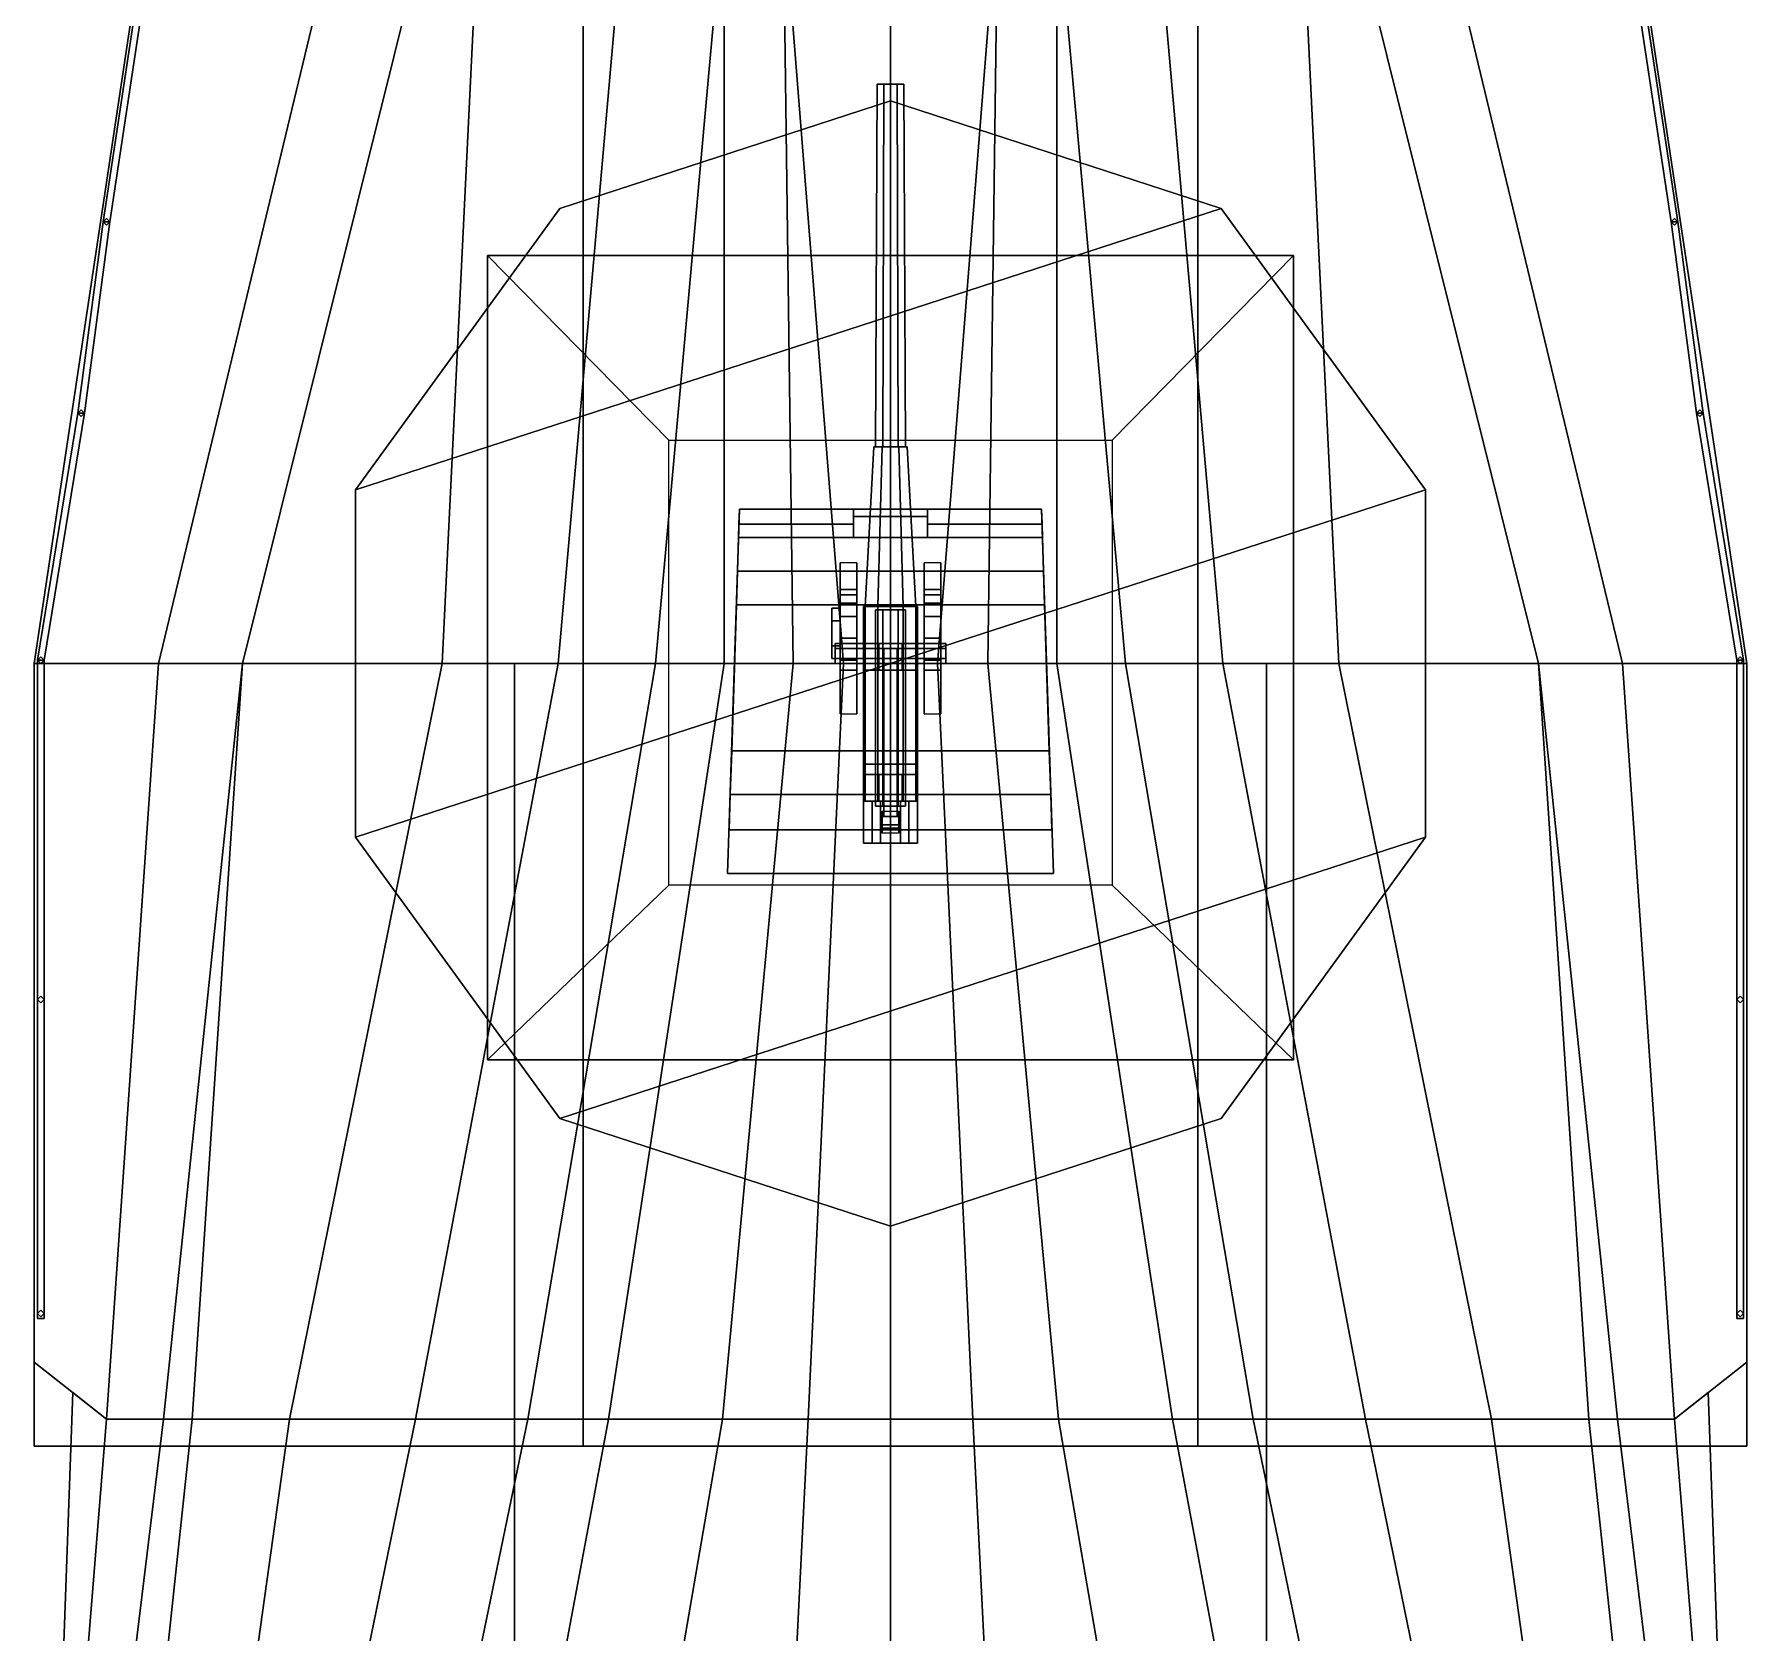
# Model space of a CAD drawing. Header units: millimetres. Extents: x -5.2 to 5.2, y -31.7 to 31.7.
# Drawn here: x -5.1 to 5.1, y 11.5 to 21.02 of the extents above; entities that cross this region are included whole.
import ezdxf

# ---------------------------------------------------------------- set-up
doc = ezdxf.new("R2010")
doc.units = ezdxf.units.MM
for name, color, linetype in [('gun', 1, 'Continuous'), ('h2', 7, 'Continuous'), ('r2', 6, 'Continuous'), ('railings', 6, 'Continuous'), ('sleeve', 5, 'Continuous'), ('turret', 2, 'Continuous')]:
    doc.layers.add(name, color=color, linetype=linetype)

msp = doc.modelspace()

# ---------------------------------------------------------------- linework, layer by layer
for points in [[(0.64, 21.8, -4.13), (0.28, 17.27, -4.84), (0, 17.27, -4.86), (0, 21.8, -4.73)], [(0, 21.8, 3.05), (0, 17.27, 2.92), (1.83, 17.27, 2.89), (1.83, 21.8, 3.02)], [(0.64, 21.8, -4.13), (0.58, 17.27, -4.73), (0.28, 17.27, -4.84), (0.64, 21.8, -4.13)], [(0.99, 21.8, -3.59), (0.99, 17.27, -4.49), (0.58, 17.27, -4.73), (0.64, 21.8, -4.13)], [(1.58, 21.8, -2.53), (1.98, 17.27, -3.51), (1.4, 17.27, -4.15), (0.99, 21.8, -3.59)], [(0.99, 21.8, -3.59), (1.4, 17.27, -4.15), (0.99, 17.27, -4.49), (0.99, 21.8, -3.59)], [(2.45, 21.8, -0.68), (2.67, 17.27, -2.46), (1.98, 17.27, -3.51), (1.58, 21.8, -2.53)], [(1.83, 17.27, 2.89), (5.1, 17.27, 2.68), (4.42, 21.8, 2.89), (1.83, 21.8, 3.02)], [(2.73, 21.8, -0.06), (3.86, 17.27, -0.19), (2.67, 17.27, -2.46), (2.45, 21.8, -0.68)], [(3.27, 21.8, 0.99), (4.36, 17.27, 0.86), (3.86, 17.27, -0.19), (2.73, 21.8, -0.06)], [(4.42, 21.8, 2.89), (5.1, 17.27, 2.68), (4.36, 17.27, 0.86), (3.27, 21.8, 0.99)], [(-1.969, 19.98, 3.95), (-3.186, 18.305, 3.95), (1.969, 19.98, 3.95), (0, 20.62, 3.95)], [(0, 20.62, 3.95), (1.969, 19.98, 3.95), (-3.186, 18.305, 3.95), (-1.969, 19.98, 3.95)], [(-1.969, 19.98, 3.95), (-1.969, 19.98, 4.9), (0, 20.62, 4.9), (0, 20.62, 3.95)], [(0, 20.62, 3.95), (0, 20.62, 4.9), (-1.969, 19.98, 4.9), (-1.969, 19.98, 3.95)], [(0, 20.62, 3.95), (0, 20.62, 4.9), (1.969, 19.98, 4.9), (1.969, 19.98, 3.95)], [(1.969, 19.98, 3.95), (1.969, 19.98, 4.9), (0, 20.62, 4.9), (0, 20.62, 3.95)], [(1.969, 19.98, 3.95), (3.186, 18.305, 3.95), (-3.186, 16.235, 3.95), (-3.186, 18.305, 3.95)], [(-3.186, 18.305, 3.95), (-3.186, 16.235, 3.95), (3.186, 18.305, 3.95), (1.969, 19.98, 3.95)], [(-3.186, 18.305, 3.95), (-3.186, 18.305, 4.9), (-1.969, 19.98, 4.9), (-1.969, 19.98, 3.95)], [(-1.969, 19.98, 3.95), (-1.969, 19.98, 4.9), (-3.186, 18.305, 4.9), (-3.186, 18.305, 3.95)], [(3.186, 18.305, 3.95), (3.186, 18.305, 4.9), (1.969, 19.98, 4.9), (1.969, 19.98, 3.95)], [(1.969, 19.98, 3.95), (1.969, 19.98, 4.9), (3.186, 18.305, 4.9), (3.186, 18.305, 3.95)], [(-2.4, 19.7, 2.93), (-2.4, 14.91, 2.89), (-2.4, 14.91, 3.15), (-2.4, 19.7, 3.23)], [(2.4, 19.7, 3.23), (2.4, 19.7, 2.93), (-2.4, 19.7, 2.93), (-2.4, 19.7, 3.23)], [(-2.4, 19.7, 3.23), (-2.4, 14.91, 3.15), (-1.32, 15.95, 3.95), (-1.32, 18.6, 3.95)], [(1.32, 18.6, 3.95), (2.4, 19.7, 3.23), (-2.4, 19.7, 3.23), (-1.32, 18.6, 3.95)], [(1.32, 15.95, 3.95), (2.4, 14.91, 3.15), (2.4, 19.7, 3.23), (1.32, 18.6, 3.95)], [(2.4, 14.91, 3.15), (2.4, 14.91, 2.89), (2.4, 19.7, 2.93), (2.4, 19.7, 3.23)], [(-3.186, 16.235, 3.95), (-1.969, 14.56, 3.95), (3.186, 16.235, 3.95), (3.186, 18.305, 3.95)], [(3.186, 18.305, 3.95), (3.186, 16.235, 3.95), (-1.969, 14.56, 3.95), (-3.186, 16.235, 3.95)], [(-3.186, 18.305, 3.95), (-3.186, 18.305, 4.9), (-3.186, 16.235, 4.9), (-3.186, 16.235, 3.95)], [(-3.186, 16.235, 3.95), (-3.186, 16.235, 4.9), (-3.186, 18.305, 4.9), (-3.186, 18.305, 3.95)], [(3.186, 18.305, 3.95), (3.186, 18.305, 4.9), (3.186, 16.235, 4.9), (3.186, 16.235, 3.95)], [(3.186, 16.235, 3.95), (3.186, 16.235, 4.9), (3.186, 18.305, 4.9), (3.186, 18.305, 3.95)], [(-1.83, 17.27, 2.89), (-1.83, 12.61, 2.89), (-5.1, 12.61, 2.68), (-5.1, 17.27, 2.68)], [(-5.1, 17.27, 2.68), (-5.1, 12.61, 2.68), (-1.83, 12.61, 2.89), (-1.83, 17.27, 2.89)], [(-5.1, 17.27, 2.68), (-5.1, 13.11, 2.68), (-4.67, 12.77, 0.57), (-4.36, 17.27, 0.86)], [(-4.36, 17.27, 0.86), (-4.67, 12.77, 0.57), (-5.1, 13.11, 2.68), (-5.1, 17.27, 2.68)], [(0, 17.27, 2.92), (0, 12.61, 2.92), (-1.83, 12.61, 2.89), (-1.83, 17.27, 2.89)], [(-1.83, 17.27, 2.89), (-1.83, 12.61, 2.89), (0, 12.61, 2.92), (0, 17.27, 2.92)], [(0, 17.27, 0.86), (0, 12.77, 0.72), (2.24, 12.77, 0.69), (2.24, 17.27, 0.86)], [(0.28, 17.27, -4.84), (0.49, 12.77, -4.88), (0, 12.77, -4.9), (0, 17.27, -4.86)], [(1.83, 17.27, 2.89), (1.83, 12.61, 2.89), (0, 12.61, 2.92), (0, 17.27, 2.92)], [(0, 17.27, 2.92), (0, 12.61, 2.92), (1.83, 12.61, 2.89), (1.83, 17.27, 2.89)], [(0.58, 17.27, -4.73), (1, 12.77, -4.77), (0.49, 12.77, -4.88), (0.28, 17.27, -4.84)], [(0.99, 17.27, -4.49), (1.68, 12.77, -4.5), (1, 12.77, -4.77), (0.58, 17.27, -4.73)], [(1.4, 17.27, -4.15), (2.16, 12.77, -4.19), (1.68, 12.77, -4.5), (0.99, 17.27, -4.49)], [(1.98, 17.27, -3.51), (2.83, 12.77, -3.55), (2.16, 12.77, -4.19), (1.4, 17.27, -4.15)], [(1.83, 17.27, 2.89), (1.83, 12.61, 2.89), (5.1, 12.61, 2.68), (5.1, 17.27, 2.68)], [(5.1, 17.27, 2.68), (5.1, 12.61, 2.68), (1.83, 12.61, 2.89), (1.83, 17.27, 2.89)], [(2.67, 17.27, -2.46), (3.58, 12.77, -2.5), (2.83, 12.77, -3.55), (1.98, 17.27, -3.51)], [(2.24, 12.77, 0.69), (4.67, 12.77, 0.57), (4.36, 17.27, 0.86), (2.24, 17.27, 0.86)], [(3.86, 17.27, -0.19), (4.16, 12.77, -1.26), (3.58, 12.77, -2.5), (2.67, 17.27, -2.46)], [(4.36, 17.27, 0.86), (4.67, 12.77, 0.57), (4.33, 12.77, -0.76), (3.86, 17.27, -0.19)], [(3.86, 17.27, -0.19), (4.33, 12.77, -0.76), (4.16, 12.77, -1.26), (3.86, 17.27, -0.19)], [(4.36, 17.27, 0.86), (4.67, 12.77, 0.57), (5.1, 13.11, 2.68), (5.1, 17.27, 2.68)], [(5.1, 17.27, 2.68), (5.1, 13.11, 2.68), (4.67, 12.77, 0.57), (4.36, 17.27, 0.86)], [(-1.969, 14.56, 3.95), (-1.969, 14.56, 4.9), (-3.186, 16.235, 4.9), (-3.186, 16.235, 3.95)], [(-3.186, 16.235, 3.95), (-3.186, 16.235, 4.9), (-1.969, 14.56, 4.9), (-1.969, 14.56, 3.95)], [(3.186, 16.235, 3.95), (1.969, 14.56, 3.95), (0, 13.92, 3.95), (-1.969, 14.56, 3.95)], [(-1.969, 14.56, 3.95), (0, 13.92, 3.95), (1.969, 14.56, 3.95), (3.186, 16.235, 3.95)], [(1.969, 14.56, 3.95), (1.969, 14.56, 4.9), (3.186, 16.235, 4.9), (3.186, 16.235, 3.95)], [(3.186, 16.235, 3.95), (3.186, 16.235, 4.9), (1.969, 14.56, 4.9), (1.969, 14.56, 3.95)], [(-1.32, 15.95, 3.95), (-2.4, 14.91, 3.15), (2.4, 14.91, 3.15), (1.32, 15.95, 3.95)], [(-2.4, 14.91, 3.15), (-2.4, 14.91, 2.89), (2.4, 14.91, 2.89), (2.4, 14.91, 3.15)], [(-1.969, 14.56, 3.95), (-1.969, 14.56, 4.9), (0, 13.92, 4.9), (0, 13.92, 3.95)], [(0, 13.92, 3.95), (0, 13.92, 4.9), (-1.969, 14.56, 4.9), (-1.969, 14.56, 3.95)], [(1.969, 14.56, 3.95), (1.969, 14.56, 4.9), (0, 13.92, 4.9), (0, 13.92, 3.95)], [(0, 13.92, 3.95), (0, 13.92, 4.9), (1.969, 14.56, 4.9), (1.969, 14.56, 3.95)], [(0.49, 12.77, -4.88), (0.72, 8.18, -4.86), (0, 8.18, -4.92), (0, 12.77, -4.9)], [(0, 12.77, 0.72), (0, 8.18, 0.7), (2.24, 8.18, 0.66), (2.24, 12.77, 0.69)], [(1, 12.77, -4.77), (1.79, 8.18, -4.73), (0.72, 8.18, -4.86), (0.49, 12.77, -4.88)], [(1.68, 12.77, -4.5), (2.54, 8.18, -4.52), (1.79, 8.18, -4.73), (1, 12.77, -4.77)], [(2.16, 12.77, -4.19), (3.11, 8.18, -4.21), (2.54, 8.18, -4.52), (1.68, 12.77, -4.5)], [(2.83, 12.77, -3.55), (3.77, 8.18, -3.57), (3.11, 8.18, -4.21), (2.16, 12.77, -4.19)], [(2.24, 8.18, 0.66), (5.04, 8.18, 0.5), (4.67, 12.77, 0.57), (2.24, 12.77, 0.69)], [(3.58, 12.77, -2.5), (4.22, 8.18, -2.87), (3.77, 8.18, -3.57), (2.83, 12.77, -3.55)], [(4.16, 12.77, -1.26), (4.65, 8.18, -1.8), (4.22, 8.18, -2.87), (3.58, 12.77, -2.5)], [(4.33, 12.77, -0.76), (4.89, 8.18, -0.78), (4.65, 8.18, -1.8), (4.16, 12.77, -1.26)], [(4.67, 12.77, 0.57), (5.04, 8.18, 0.5), (4.89, 8.18, -0.78), (4.33, 12.77, -0.76)]]:
    msp.add_3dface(points)
at = {"layer": 'gun'}
for points in [[(-0.04, 20.72, 5.399), (-0.08, 20.72, 5.33), (-0.09, 18.56, 5.33), (-0.045, 18.56, 5.408)], [(-0.08, 20.72, 5.33), (-0.04, 20.72, 5.261), (-0.045, 18.56, 5.252), (-0.09, 18.56, 5.33)], [(0.08, 20.72, 5.33), (-0.08, 20.72, 5.33), (-0.04, 20.72, 5.399), (0.04, 20.72, 5.399)], [(0.04, 20.72, 5.261), (-0.04, 20.72, 5.261), (-0.08, 20.72, 5.33), (0.08, 20.72, 5.33)], [(0.04, 20.72, 5.399), (-0.04, 20.72, 5.399), (-0.045, 18.56, 5.408), (0.045, 18.56, 5.408)], [(-0.04, 20.72, 5.261), (0.04, 20.72, 5.261), (0.045, 18.56, 5.252), (-0.045, 18.56, 5.252)], [(0.08, 20.72, 5.33), (0.04, 20.72, 5.399), (0.045, 18.56, 5.408), (0.09, 18.56, 5.33)], [(0.04, 20.72, 5.261), (0.08, 20.72, 5.33), (0.09, 18.56, 5.33), (0.045, 18.56, 5.252)], [(-0.05, 18.56, 5.417), (-0.1, 18.56, 5.33), (-0.15, 17.61, 5.33), (-0.075, 17.61, 5.46)], [(-0.1, 18.56, 5.33), (-0.05, 18.56, 5.243), (-0.075, 17.61, 5.2), (-0.15, 17.61, 5.33)], [(0.1, 18.56, 5.33), (-0.1, 18.56, 5.33), (-0.05, 18.56, 5.417), (0.05, 18.56, 5.417)], [(0.05, 18.56, 5.243), (-0.05, 18.56, 5.243), (-0.1, 18.56, 5.33), (0.1, 18.56, 5.33)], [(0.05, 18.56, 5.417), (-0.05, 18.56, 5.417), (-0.075, 17.61, 5.46), (0.075, 17.61, 5.46)], [(-0.05, 18.56, 5.243), (0.05, 18.56, 5.243), (0.075, 17.61, 5.2), (-0.075, 17.61, 5.2)], [(0.1, 18.56, 5.33), (0.05, 18.56, 5.417), (0.075, 17.61, 5.46), (0.15, 17.61, 5.33)], [(0.05, 18.56, 5.243), (0.1, 18.56, 5.33), (0.15, 17.61, 5.33), (0.075, 17.61, 5.2)], [(-0.075, 17.61, 5.46), (-0.15, 17.61, 5.33), (-0.15, 16.45, 5.33), (-0.075, 16.45, 5.46)], [(-0.15, 17.61, 5.33), (-0.075, 17.61, 5.2), (-0.075, 16.45, 5.2), (-0.15, 16.45, 5.33)], [(0.075, 17.61, 5.46), (-0.075, 17.61, 5.46), (-0.075, 16.45, 5.46), (0.075, 16.45, 5.46)], [(-0.075, 17.61, 5.2), (0.075, 17.61, 5.2), (0.075, 16.45, 5.2), (-0.075, 16.45, 5.2)], [(0.15, 17.61, 5.33), (0.075, 17.61, 5.46), (0.075, 16.45, 5.46), (0.15, 16.45, 5.33)], [(0.075, 17.61, 5.2), (0.15, 17.61, 5.33), (0.15, 16.45, 5.33), (0.075, 16.45, 5.2)], [(0, 17.36, 5.66), (-0.04, 17.36, 5.62), (-0.04, 16.36, 5.62), (0, 16.36, 5.66)], [(-0.04, 17.36, 5.62), (0, 17.36, 5.58), (0, 16.36, 5.58), (-0.04, 16.36, 5.62)], [(0.04, 17.36, 5.62), (0, 17.36, 5.66), (0, 16.36, 5.66), (0.04, 16.36, 5.62)], [(0, 17.36, 5.58), (0.04, 17.36, 5.62), (0.04, 16.36, 5.62), (0, 16.36, 5.58)], [(-0.16, 16.45, 5.52), (-0.16, 16.45, 5.18), (-0.16, 16.2, 5.18), (-0.16, 16.2, 5.52)], [(0.16, 16.45, 5.52), (0.16, 16.45, 5.18), (-0.16, 16.45, 5.18), (-0.16, 16.45, 5.52)], [(-0.16, 16.2, 5.18), (-0.16, 16.45, 5.18), (0.16, 16.45, 5.18), (0.16, 16.2, 5.18)], [(0.16, 16.2, 5.52), (0.16, 16.45, 5.52), (-0.16, 16.45, 5.52), (-0.16, 16.2, 5.52)], [(0.16, 16.2, 5.18), (0.16, 16.45, 5.18), (0.16, 16.45, 5.52), (0.16, 16.2, 5.52)], [(-0.05, 16.39, 5.18), (-0.05, 16.36, 5.13), (-0.05, 16.31, 5.13), (-0.05, 16.26, 5.18)], [(0.05, 16.39, 5.18), (0.05, 16.36, 5.13), (-0.05, 16.36, 5.13), (-0.05, 16.39, 5.18)], [(-0.05, 16.36, 5.68), (-0.05, 16.36, 5.52), (-0.05, 16.29, 5.52), (-0.05, 16.29, 5.68)], [(0.05, 16.36, 5.68), (0.05, 16.36, 5.52), (-0.05, 16.36, 5.52), (-0.05, 16.36, 5.68)], [(0.05, 16.29, 5.68), (0.05, 16.36, 5.68), (-0.05, 16.36, 5.68), (-0.05, 16.29, 5.68)], [(-0.05, 16.31, 5.13), (-0.05, 16.36, 5.13), (0.05, 16.36, 5.13), (0.05, 16.31, 5.13)], [(0.05, 16.31, 5.13), (0.05, 16.36, 5.13), (0.05, 16.39, 5.18), (0.05, 16.26, 5.18)], [(0.05, 16.29, 5.52), (0.05, 16.36, 5.52), (0.05, 16.36, 5.68), (0.05, 16.29, 5.68)], [(-0.05, 16.26, 5.18), (-0.05, 16.31, 5.13), (0.05, 16.31, 5.13), (0.05, 16.26, 5.18)], [(-0.05, 16.29, 5.68), (-0.05, 16.29, 5.52), (0.05, 16.29, 5.52), (0.05, 16.29, 5.68)], [(-0.16, 16.2, 5.52), (-0.16, 16.2, 5.18), (0.16, 16.2, 5.18), (0.16, 16.2, 5.52)]]:
    msp.add_3dface(points, dxfattribs=at)
at = {"layer": 'h2'}
for points in [[(-4.42, 21.8, 2.89), (-5.1, 17.27, 2.68), (-4.36, 17.27, 0.86), (-3.27, 21.8, 0.99)], [(-1.83, 17.27, 2.89), (-5.1, 17.27, 2.68), (-4.42, 21.8, 2.89), (-1.83, 21.8, 3.02)], [(-3.27, 21.8, 0.99), (-4.36, 17.27, 0.86), (-3.86, 17.27, -0.19), (-2.73, 21.8, -0.06)], [(-2.73, 21.8, -0.06), (-3.86, 17.27, -0.19), (-2.67, 17.27, -2.46), (-2.45, 21.8, -0.68)], [(-2.45, 21.8, -0.68), (-2.67, 17.27, -2.46), (-1.98, 17.27, -3.51), (-1.58, 21.8, -2.53)], [(-1.58, 21.8, -2.53), (-1.98, 17.27, -3.51), (-1.4, 17.27, -4.15), (-0.99, 21.8, -3.59)], [(0, 21.8, 3.05), (0, 17.27, 2.92), (-1.83, 17.27, 2.89), (-1.83, 21.8, 3.02)], [(-0.99, 21.8, -3.59), (-1.4, 17.27, -4.15), (-0.99, 17.27, -4.49), (-0.99, 21.8, -3.59)], [(-0.99, 21.8, -3.59), (-0.99, 17.27, -4.49), (-0.58, 17.27, -4.73), (-0.64, 21.8, -4.13)], [(-0.64, 21.8, -4.13), (-0.58, 17.27, -4.73), (-0.28, 17.27, -4.84), (-0.64, 21.8, -4.13)], [(-0.64, 21.8, -4.13), (-0.28, 17.27, -4.84), (0, 17.27, -4.86), (0, 21.8, -4.73)], [(-2.24, 12.77, 0.69), (-4.67, 12.77, 0.57), (-4.36, 17.27, 0.86), (-2.24, 17.27, 0.86)], [(-4.36, 17.27, 0.86), (-4.67, 12.77, 0.57), (-4.33, 12.77, -0.76), (-3.86, 17.27, -0.19)], [(-3.86, 17.27, -0.19), (-4.33, 12.77, -0.76), (-4.16, 12.77, -1.26), (-3.86, 17.27, -0.19)], [(-3.86, 17.27, -0.19), (-4.16, 12.77, -1.26), (-3.58, 12.77, -2.5), (-2.67, 17.27, -2.46)], [(-2.67, 17.27, -2.46), (-3.58, 12.77, -2.5), (-2.83, 12.77, -3.55), (-1.98, 17.27, -3.51)], [(-1.98, 17.27, -3.51), (-2.83, 12.77, -3.55), (-2.16, 12.77, -4.19), (-1.4, 17.27, -4.15)], [(0, 17.27, 0.86), (0, 12.77, 0.72), (-2.24, 12.77, 0.69), (-2.24, 17.27, 0.86)], [(-1.4, 17.27, -4.15), (-2.16, 12.77, -4.19), (-1.68, 12.77, -4.5), (-0.99, 17.27, -4.49)], [(-0.99, 17.27, -4.49), (-1.68, 12.77, -4.5), (-1, 12.77, -4.77), (-0.58, 17.27, -4.73)], [(-0.58, 17.27, -4.73), (-1, 12.77, -4.77), (-0.49, 12.77, -4.88), (-0.28, 17.27, -4.84)], [(-0.28, 17.27, -4.84), (-0.49, 12.77, -4.88), (0, 12.77, -4.9), (0, 17.27, -4.86)], [(-2.24, 8.18, 0.66), (-5.04, 8.18, 0.5), (-4.67, 12.77, 0.57), (-2.24, 12.77, 0.69)], [(-4.67, 12.77, 0.57), (-5.04, 8.18, 0.5), (-4.89, 8.18, -0.78), (-4.33, 12.77, -0.76)], [(-4.33, 12.77, -0.76), (-4.89, 8.18, -0.78), (-4.65, 8.18, -1.8), (-4.16, 12.77, -1.26)], [(-4.16, 12.77, -1.26), (-4.65, 8.18, -1.8), (-4.22, 8.18, -2.87), (-3.58, 12.77, -2.5)], [(-3.58, 12.77, -2.5), (-4.22, 8.18, -2.87), (-3.77, 8.18, -3.57), (-2.83, 12.77, -3.55)], [(-2.83, 12.77, -3.55), (-3.77, 8.18, -3.57), (-3.11, 8.18, -4.21), (-2.16, 12.77, -4.19)], [(-2.16, 12.77, -4.19), (-3.11, 8.18, -4.21), (-2.54, 8.18, -4.52), (-1.68, 12.77, -4.5)], [(-1.68, 12.77, -4.5), (-2.54, 8.18, -4.52), (-1.79, 8.18, -4.73), (-1, 12.77, -4.77)], [(0, 12.77, 0.72), (0, 8.18, 0.7), (-2.24, 8.18, 0.66), (-2.24, 12.77, 0.69)], [(-1, 12.77, -4.77), (-1.79, 8.18, -4.73), (-0.72, 8.18, -4.86), (-0.49, 12.77, -4.88)], [(-0.49, 12.77, -4.88), (-0.72, 8.18, -4.86), (0, 8.18, -4.92), (0, 12.77, -4.9)]]:
    msp.add_3dface(points, dxfattribs=at)
at = {"layer": 'r2'}
for points in [[(-4.47, 21.36, 4), (-4.69, 19.9, 3.93), (-4.65, 19.9, 3.93), (-4.43, 21.36, 4)], [(-4.43, 21.36, 4), (-4.65, 19.9, 3.93), (-4.69, 19.9, 3.93), (-4.47, 21.36, 4)], [(-4.69, 19.9, 3.93), (-4.84, 18.76, 3.93), (-4.8, 18.76, 3.93), (-4.65, 19.9, 3.93)], [(-4.65, 19.9, 3.93), (-4.8, 18.76, 3.93), (-4.84, 18.76, 3.93), (-4.69, 19.9, 3.93)], [(-4.69, 19.9, 2.8), (-4.67, 19.92, 2.8), (-4.67, 19.92, 3.93), (-4.69, 19.9, 3.93)], [(-4.67, 19.88, 2.8), (-4.69, 19.9, 2.8), (-4.69, 19.9, 3.93), (-4.67, 19.88, 3.93)], [(-4.67, 19.92, 2.8), (-4.65, 19.9, 2.8), (-4.65, 19.9, 3.93), (-4.67, 19.92, 3.93)], [(-4.65, 19.9, 2.8), (-4.67, 19.88, 2.8), (-4.67, 19.88, 3.93), (-4.65, 19.9, 3.93)], [(-4.84, 18.76, 2.74), (-4.82, 18.78, 2.74), (-4.82, 18.78, 3.93), (-4.84, 18.76, 3.93)], [(-4.82, 18.78, 2.74), (-4.8, 18.76, 2.74), (-4.8, 18.76, 3.93), (-4.82, 18.78, 3.93)], [(-4.8, 18.76, 3.93), (-5.04, 17.29, 3.87), (-5.08, 17.29, 3.87), (-4.84, 18.76, 3.93)], [(-4.84, 18.76, 3.93), (-5.08, 17.29, 3.87), (-5.04, 17.29, 3.87), (-4.8, 18.76, 3.93)], [(-4.82, 18.74, 2.74), (-4.84, 18.76, 2.74), (-4.84, 18.76, 3.93), (-4.82, 18.74, 3.93)], [(-4.8, 18.76, 2.74), (-4.82, 18.74, 2.74), (-4.82, 18.74, 3.93), (-4.8, 18.76, 3.93)], [(-5.08, 17.29, 2.68), (-5.06, 17.31, 2.68), (-5.06, 17.31, 3.87), (-5.08, 17.29, 3.87)], [(-5.08, 17.29, 3.87), (-5.08, 13.37, 3.87), (-5.04, 13.37, 3.87), (-5.04, 17.29, 3.87)], [(-5.04, 17.29, 3.87), (-5.04, 13.37, 3.87), (-5.08, 13.37, 3.87), (-5.08, 17.29, 3.87)], [(-5.06, 17.27, 2.68), (-5.08, 17.29, 2.68), (-5.08, 17.29, 3.87), (-5.06, 17.27, 3.87)], [(-5.06, 17.31, 2.68), (-5.04, 17.29, 2.68), (-5.04, 17.29, 3.87), (-5.06, 17.31, 3.87)], [(-5.04, 17.29, 2.68), (-5.06, 17.27, 2.68), (-5.06, 17.27, 3.87), (-5.04, 17.29, 3.87)], [(-5.08, 15.27, 2.68), (-5.06, 15.29, 2.68), (-5.06, 15.29, 3.87), (-5.08, 15.27, 3.87)], [(-5.06, 15.25, 2.68), (-5.08, 15.27, 2.68), (-5.08, 15.27, 3.87), (-5.06, 15.25, 3.87)], [(-5.06, 15.29, 2.68), (-5.04, 15.27, 2.68), (-5.04, 15.27, 3.87), (-5.06, 15.29, 3.87)], [(-5.04, 15.27, 2.68), (-5.06, 15.25, 2.68), (-5.06, 15.25, 3.87), (-5.04, 15.27, 3.87)], [(-5.08, 13.4, 2.68), (-5.06, 13.42, 2.68), (-5.06, 13.42, 3.87), (-5.08, 13.4, 3.87)], [(-5.06, 13.38, 2.68), (-5.08, 13.4, 2.68), (-5.08, 13.4, 3.87), (-5.06, 13.38, 3.87)], [(-5.06, 13.42, 2.68), (-5.04, 13.4, 2.68), (-5.04, 13.4, 3.87), (-5.06, 13.42, 3.87)], [(-5.04, 13.4, 2.68), (-5.06, 13.38, 2.68), (-5.06, 13.38, 3.87), (-5.04, 13.4, 3.87)], [(-4.871, 12.929, 1.554), (-5.04, 8.18, 1.57), (-5.04, 8.18, 0.5), (-4.67, 12.77, 0.57)], [(-4.67, 12.77, 0.57), (-5.04, 8.18, 0.5), (-5.04, 8.18, 1.57), (-4.871, 12.929, 1.554)]]:
    msp.add_3dface(points, dxfattribs=at)
at = {"layer": 'railings'}
for points in [[(4.47, 21.36, 4), (4.69, 19.9, 3.93), (4.65, 19.9, 3.93), (4.43, 21.36, 4)], [(4.43, 21.36, 4), (4.65, 19.9, 3.93), (4.69, 19.9, 3.93), (4.47, 21.36, 4)], [(4.67, 19.92, 2.8), (4.65, 19.9, 2.8), (4.65, 19.9, 3.93), (4.67, 19.92, 3.93)], [(4.65, 19.9, 2.8), (4.67, 19.88, 2.8), (4.67, 19.88, 3.93), (4.65, 19.9, 3.93)], [(4.65, 19.9, 3.93), (4.8, 18.76, 3.93), (4.84, 18.76, 3.93), (4.69, 19.9, 3.93)], [(4.69, 19.9, 3.93), (4.84, 18.76, 3.93), (4.8, 18.76, 3.93), (4.65, 19.9, 3.93)], [(4.69, 19.9, 2.8), (4.67, 19.92, 2.8), (4.67, 19.92, 3.93), (4.69, 19.9, 3.93)], [(4.67, 19.88, 2.8), (4.69, 19.9, 2.8), (4.69, 19.9, 3.93), (4.67, 19.88, 3.93)], [(4.82, 18.78, 2.74), (4.8, 18.76, 2.74), (4.8, 18.76, 3.93), (4.82, 18.78, 3.93)], [(4.84, 18.76, 2.74), (4.82, 18.78, 2.74), (4.82, 18.78, 3.93), (4.84, 18.76, 3.93)], [(4.8, 18.76, 2.74), (4.82, 18.74, 2.74), (4.82, 18.74, 3.93), (4.8, 18.76, 3.93)], [(4.84, 18.76, 3.93), (5.08, 17.29, 3.87), (5.04, 17.29, 3.87), (4.8, 18.76, 3.93)], [(4.8, 18.76, 3.93), (5.04, 17.29, 3.87), (5.08, 17.29, 3.87), (4.84, 18.76, 3.93)], [(4.82, 18.74, 2.74), (4.84, 18.76, 2.74), (4.84, 18.76, 3.93), (4.82, 18.74, 3.93)], [(5.06, 17.31, 2.68), (5.04, 17.29, 2.68), (5.04, 17.29, 3.87), (5.06, 17.31, 3.87)], [(5.04, 17.29, 2.68), (5.06, 17.27, 2.68), (5.06, 17.27, 3.87), (5.04, 17.29, 3.87)], [(5.04, 17.29, 3.87), (5.04, 13.37, 3.87), (5.08, 13.37, 3.87), (5.08, 17.29, 3.87)], [(5.08, 17.29, 3.87), (5.08, 13.37, 3.87), (5.04, 13.37, 3.87), (5.04, 17.29, 3.87)], [(5.08, 17.29, 2.68), (5.06, 17.31, 2.68), (5.06, 17.31, 3.87), (5.08, 17.29, 3.87)], [(5.06, 17.27, 2.68), (5.08, 17.29, 2.68), (5.08, 17.29, 3.87), (5.06, 17.27, 3.87)], [(5.06, 15.29, 2.68), (5.04, 15.27, 2.68), (5.04, 15.27, 3.87), (5.06, 15.29, 3.87)], [(5.04, 15.27, 2.68), (5.06, 15.25, 2.68), (5.06, 15.25, 3.87), (5.04, 15.27, 3.87)], [(5.08, 15.27, 2.68), (5.06, 15.29, 2.68), (5.06, 15.29, 3.87), (5.08, 15.27, 3.87)], [(5.06, 15.25, 2.68), (5.08, 15.27, 2.68), (5.08, 15.27, 3.87), (5.06, 15.25, 3.87)], [(5.06, 13.42, 2.68), (5.04, 13.4, 2.68), (5.04, 13.4, 3.87), (5.06, 13.42, 3.87)], [(5.04, 13.4, 2.68), (5.06, 13.38, 2.68), (5.06, 13.38, 3.87), (5.04, 13.4, 3.87)], [(5.08, 13.4, 2.68), (5.06, 13.42, 2.68), (5.06, 13.42, 3.87), (5.08, 13.4, 3.87)], [(5.06, 13.38, 2.68), (5.08, 13.4, 2.68), (5.08, 13.4, 3.87), (5.06, 13.38, 3.87)], [(4.67, 12.77, 0.57), (5.04, 8.18, 0.5), (5.04, 8.18, 1.57), (4.871, 12.929, 1.554)], [(4.871, 12.929, 1.554), (5.04, 8.18, 1.57), (5.04, 8.18, 0.5), (4.67, 12.77, 0.57)]]:
    msp.add_3dface(points, dxfattribs=at)
at = {"layer": 'sleeve'}
for points in [[(-0.16, 17.61, 5.52), (-0.16, 17.61, 5.18), (-0.16, 16.61, 5.18), (-0.16, 16.61, 5.52)], [(0.16, 16.61, 5.52), (0.16, 17.61, 5.52), (-0.16, 17.61, 5.52), (-0.16, 16.61, 5.52)], [(0.16, 17.61, 5.52), (0.16, 17.61, 5.18), (-0.16, 17.61, 5.18), (-0.16, 17.61, 5.52)], [(-0.16, 16.61, 5.18), (-0.16, 17.61, 5.18), (0.16, 17.61, 5.18), (0.16, 16.61, 5.18)], [(-0.045, 17.59, 5.698), (-0.09, 17.59, 5.62), (-0.09, 16.42, 5.62), (-0.045, 16.42, 5.698)], [(-0.09, 17.59, 5.62), (-0.045, 17.59, 5.542), (-0.045, 16.42, 5.542), (-0.09, 16.42, 5.62)], [(0.09, 17.59, 5.62), (-0.09, 17.59, 5.62), (-0.045, 17.59, 5.698), (0.045, 17.59, 5.698)], [(0.045, 17.59, 5.542), (-0.045, 17.59, 5.542), (-0.09, 17.59, 5.62), (0.09, 17.59, 5.62)], [(0.045, 17.59, 5.698), (-0.045, 17.59, 5.698), (-0.045, 16.42, 5.698), (0.045, 16.42, 5.698)], [(-0.045, 17.59, 5.542), (0.045, 17.59, 5.542), (0.045, 16.42, 5.542), (-0.045, 16.42, 5.542)], [(0.09, 17.59, 5.62), (0.045, 17.59, 5.698), (0.045, 16.42, 5.698), (0.09, 16.42, 5.62)], [(0.045, 17.59, 5.542), (0.09, 17.59, 5.62), (0.09, 16.42, 5.62), (0.045, 16.42, 5.542)], [(0.16, 16.61, 5.18), (0.16, 17.61, 5.18), (0.16, 17.61, 5.52), (0.16, 16.61, 5.52)], [(0.33, 17.36, 5.422), (0.33, 17.39, 5.37), (-0.33, 17.39, 5.37), (-0.33, 17.36, 5.422)], [(0.33, 17.39, 5.37), (0.33, 17.36, 5.318), (-0.33, 17.36, 5.318), (-0.33, 17.39, 5.37)], [(-0.33, 17.36, 5.422), (-0.33, 17.39, 5.37), (-0.33, 17.36, 5.318), (-0.33, 17.3, 5.422)], [(0.33, 17.3, 5.422), (0.33, 17.36, 5.422), (-0.33, 17.36, 5.422), (-0.33, 17.3, 5.422)], [(0.33, 17.36, 5.318), (0.33, 17.3, 5.318), (-0.33, 17.3, 5.318), (-0.33, 17.36, 5.318)], [(-0.33, 17.3, 5.422), (-0.33, 17.36, 5.318), (-0.33, 17.3, 5.318), (-0.33, 17.27, 5.37)], [(0.07, 17.39, 5.74), (0.16, 17.39, 5.62), (-0.16, 17.39, 5.62), (-0.07, 17.39, 5.74)], [(-0.07, 17.39, 5.74), (-0.16, 17.39, 5.62), (-0.16, 17.23, 5.62), (-0.07, 17.23, 5.74)], [(-0.16, 17.39, 5.62), (-0.16, 17.39, 5.52), (-0.16, 17.23, 5.52), (-0.16, 17.23, 5.62)], [(0.16, 17.39, 5.62), (0.16, 17.39, 5.52), (-0.16, 17.39, 5.52), (-0.16, 17.39, 5.62)], [(0.07, 17.23, 5.74), (0.07, 17.39, 5.74), (-0.07, 17.39, 5.74), (-0.07, 17.23, 5.74)], [(0.16, 17.23, 5.62), (0.16, 17.39, 5.62), (0.07, 17.39, 5.74), (0.07, 17.23, 5.74)], [(0.16, 17.23, 5.52), (0.16, 17.39, 5.52), (0.16, 17.39, 5.62), (0.16, 17.23, 5.62)], [(0.33, 17.36, 5.422), (0.33, 17.3, 5.318), (0.33, 17.36, 5.318), (0.33, 17.39, 5.37)], [(0.33, 17.3, 5.422), (0.33, 17.27, 5.37), (0.33, 17.3, 5.318), (0.33, 17.36, 5.422)], [(0.33, 17.27, 5.37), (0.33, 17.3, 5.422), (-0.33, 17.3, 5.422), (-0.33, 17.27, 5.37)], [(0.33, 17.3, 5.318), (0.33, 17.27, 5.37), (-0.33, 17.27, 5.37), (-0.33, 17.3, 5.318)], [(-0.07, 17.23, 5.74), (-0.16, 17.23, 5.62), (0.16, 17.23, 5.62), (0.07, 17.23, 5.74)], [(-0.16, 17.23, 5.62), (-0.16, 17.23, 5.52), (0.16, 17.23, 5.52), (0.16, 17.23, 5.62)], [(-0.16, 16.67, 5.15), (-0.16, 16.67, 5.11), (-0.16, 16.45, 5.11), (-0.16, 16.45, 5.15)], [(-0.16, 16.45, 5.11), (-0.16, 16.67, 5.11), (0.16, 16.67, 5.11), (0.16, 16.45, 5.11)], [(0.16, 16.67, 5.15), (0.16, 16.67, 5.11), (-0.16, 16.67, 5.11), (-0.16, 16.67, 5.15)], [(0.16, 16.61, 5.15), (0.16, 16.67, 5.15), (-0.16, 16.67, 5.15), (-0.16, 16.61, 5.15)], [(0.16, 16.45, 5.11), (0.16, 16.67, 5.11), (0.16, 16.67, 5.15), (0.16, 16.45, 5.15)], [(-0.16, 16.61, 5.62), (-0.16, 16.61, 5.15), (-0.16, 16.45, 5.15), (-0.16, 16.45, 5.62)], [(0.16, 16.61, 5.18), (0.16, 16.61, 5.15), (-0.16, 16.61, 5.15), (-0.16, 16.61, 5.18)], [(-0.07, 16.61, 5.74), (-0.16, 16.61, 5.62), (-0.16, 16.45, 5.62), (-0.07, 16.45, 5.74)], [(0.07, 16.61, 5.74), (0.16, 16.61, 5.62), (-0.16, 16.61, 5.62), (-0.07, 16.61, 5.74)], [(0.16, 16.61, 5.62), (0.16, 16.61, 5.52), (-0.16, 16.61, 5.52), (-0.16, 16.61, 5.62)], [(0.07, 16.45, 5.74), (0.07, 16.61, 5.74), (-0.07, 16.61, 5.74), (-0.07, 16.45, 5.74)], [(0.16, 16.45, 5.62), (0.16, 16.61, 5.62), (0.07, 16.61, 5.74), (0.07, 16.45, 5.74)], [(0.16, 16.45, 5.15), (0.16, 16.61, 5.15), (0.16, 16.61, 5.62), (0.16, 16.45, 5.62)], [(-0.16, 16.45, 5.62), (-0.16, 16.45, 5.11), (0.16, 16.45, 5.11), (0.16, 16.45, 5.62)], [(-0.07, 16.45, 5.74), (-0.16, 16.45, 5.62), (0.16, 16.45, 5.62), (0.07, 16.45, 5.74)], [(-0.11, 16.2, 5.13), (-0.11, 16.45, 5.13), (-0.06, 16.45, 5.13), (-0.06, 16.2, 5.13)], [(-0.11, 16.45, 5.16), (-0.11, 16.45, 5.13), (-0.11, 16.2, 5.13), (-0.11, 16.2, 5.16)], [(-0.06, 16.2, 5.16), (-0.06, 16.45, 5.16), (-0.11, 16.45, 5.16), (-0.11, 16.2, 5.16)], [(-0.06, 16.2, 5.13), (-0.06, 16.45, 5.13), (-0.06, 16.45, 5.16), (-0.06, 16.2, 5.16)], [(0.06, 16.2, 5.13), (0.06, 16.45, 5.13), (0.11, 16.45, 5.13), (0.11, 16.2, 5.13)], [(0.06, 16.45, 5.16), (0.06, 16.45, 5.13), (0.06, 16.2, 5.13), (0.06, 16.2, 5.16)], [(0.11, 16.2, 5.16), (0.11, 16.45, 5.16), (0.06, 16.45, 5.16), (0.06, 16.2, 5.16)], [(0.11, 16.2, 5.13), (0.11, 16.45, 5.13), (0.11, 16.45, 5.16), (0.11, 16.2, 5.16)], [(0.045, 16.42, 5.698), (-0.045, 16.42, 5.698), (-0.09, 16.42, 5.62), (0.09, 16.42, 5.62)], [(0.09, 16.42, 5.62), (-0.09, 16.42, 5.62), (-0.045, 16.42, 5.542), (0.045, 16.42, 5.542)], [(-0.11, 16.2, 5.16), (-0.11, 16.2, 5.13), (-0.06, 16.2, 5.13), (-0.06, 16.2, 5.16)], [(0.06, 16.2, 5.16), (0.06, 16.2, 5.13), (0.11, 16.2, 5.13), (0.11, 16.2, 5.16)]]:
    msp.add_3dface(points, dxfattribs=at)
at = {"layer": 'turret'}
for points in [[(0.9, 18.19, 4.28), (0.97, 16.02, 4.28), (-0.97, 16.02, 4.28), (-0.9, 18.19, 4.28)], [(-0.9, 18.19, 4.28), (-0.97, 16.02, 4.28), (0.97, 16.02, 4.28), (0.9, 18.19, 4.28)], [(-0.903, 18.1, 5.71), (-0.905, 18.02, 5.85), (-0.905, 18.02, 4.28), (-0.9, 18.19, 4.28)], [(-0.9, 18.19, 4.28), (-0.905, 18.02, 4.28), (-0.905, 18.02, 5.85), (-0.903, 18.1, 5.71)], [(-0.22, 18.19, 4.28), (-0.22, 18.1, 5.71), (-0.903, 18.1, 5.71), (-0.9, 18.19, 4.28)], [(-0.9, 18.19, 4.28), (-0.903, 18.1, 5.71), (-0.22, 18.1, 5.71), (-0.22, 18.19, 4.28)], [(0.22, 18.19, 4.28), (0.22, 18.145, 5), (-0.22, 18.145, 5), (-0.22, 18.19, 4.28)], [(-0.22, 18.19, 4.28), (-0.22, 18.145, 5), (0.22, 18.145, 5), (0.22, 18.19, 4.28)], [(0.9, 18.19, 4.28), (0.903, 18.1, 5.71), (0.22, 18.1, 5.71), (0.22, 18.19, 4.28)], [(0.22, 18.19, 4.28), (0.22, 18.1, 5.71), (0.903, 18.1, 5.71), (0.9, 18.19, 4.28)], [(0.9, 18.19, 4.28), (0.905, 18.02, 4.28), (0.905, 18.02, 5.85), (0.903, 18.1, 5.71)], [(0.903, 18.1, 5.71), (0.905, 18.02, 5.85), (0.905, 18.02, 4.28), (0.9, 18.19, 4.28)], [(-0.903, 18.1, 5.71), (-0.905, 18.02, 5.85), (-0.22, 18.02, 5.85), (-0.22, 18.1, 5.71)], [(-0.22, 18.1, 5.71), (-0.22, 18.02, 5.85), (-0.905, 18.02, 5.85), (-0.903, 18.1, 5.71)], [(0.22, 18.1, 5.71), (0.22, 18.02, 5.85), (0.905, 18.02, 5.85), (0.903, 18.1, 5.71)], [(0.903, 18.1, 5.71), (0.905, 18.02, 5.85), (0.22, 18.02, 5.85), (0.22, 18.1, 5.71)], [(-0.905, 18.02, 5.85), (-0.912, 17.82, 5.95), (-0.912, 17.82, 4.28), (-0.905, 18.02, 4.28)], [(-0.905, 18.02, 4.28), (-0.912, 17.82, 4.28), (-0.912, 17.82, 5.95), (-0.905, 18.02, 5.85)], [(0.905, 18.02, 5.85), (0.912, 17.82, 5.95), (-0.912, 17.82, 5.95), (-0.905, 18.02, 5.85)], [(-0.905, 18.02, 5.85), (-0.912, 17.82, 5.95), (0.912, 17.82, 5.95), (0.905, 18.02, 5.85)], [(0.905, 18.02, 5.85), (0.912, 17.82, 5.95), (0.912, 17.82, 4.28), (0.905, 18.02, 4.28)], [(0.905, 18.02, 4.28), (0.912, 17.82, 4.28), (0.912, 17.82, 5.95), (0.905, 18.02, 5.85)], [(-0.3, 17.71, 4.88), (-0.3, 17.71, 4.88), (-0.3, 17.87, 3.95), (-0.3, 16.97, 3.95)], [(-0.3, 17.87, 3.95), (-0.3, 17.71, 4.88), (-0.2, 17.71, 4.88), (-0.2, 17.87, 3.95)], [(-0.2, 17.87, 3.95), (-0.2, 17.71, 4.88), (-0.2, 17.71, 4.88), (-0.2, 16.97, 3.95)], [(0.2, 17.71, 4.88), (0.2, 17.71, 4.88), (0.2, 17.87, 3.95), (0.2, 16.97, 3.95)], [(0.2, 17.87, 3.95), (0.2, 17.71, 4.88), (0.3, 17.71, 4.88), (0.3, 17.87, 3.95)], [(0.3, 17.87, 3.95), (0.3, 17.71, 4.88), (0.3, 17.71, 4.88), (0.3, 16.97, 3.95)], [(-0.912, 17.82, 4.28), (-0.918, 17.62, 4.28), (-0.918, 17.62, 5.98), (-0.912, 17.82, 5.95)], [(-0.912, 17.82, 5.95), (-0.918, 17.62, 5.98), (-0.918, 17.62, 4.28), (-0.912, 17.82, 4.28)], [(-0.912, 17.82, 5.95), (-0.918, 17.62, 5.98), (0.918, 17.62, 5.98), (0.912, 17.82, 5.95)], [(0.912, 17.82, 5.95), (0.918, 17.62, 5.98), (-0.918, 17.62, 5.98), (-0.912, 17.82, 5.95)], [(0.912, 17.82, 4.28), (0.918, 17.62, 4.28), (0.918, 17.62, 5.98), (0.912, 17.82, 5.95)], [(0.912, 17.82, 5.95), (0.918, 17.62, 5.98), (0.918, 17.62, 4.28), (0.912, 17.82, 4.28)], [(-0.3, 17.63, 5.16), (-0.3, 17.68, 5.02), (-0.3, 17.71, 4.88), (-0.3, 16.97, 3.95)], [(-0.3, 17.71, 4.88), (-0.3, 17.68, 5.02), (-0.2, 17.68, 5.02), (-0.2, 17.71, 4.88)], [(-0.2, 17.63, 5.16), (-0.2, 17.68, 5.02), (-0.3, 17.68, 5.02), (-0.3, 17.63, 5.16)], [(-0.2, 17.71, 4.88), (-0.2, 17.68, 5.02), (-0.2, 17.63, 5.16), (-0.2, 16.97, 3.95)], [(0.2, 17.63, 5.16), (0.2, 17.68, 5.02), (0.2, 17.71, 4.88), (0.2, 16.97, 3.95)], [(0.2, 17.71, 4.88), (0.2, 17.68, 5.02), (0.3, 17.68, 5.02), (0.3, 17.71, 4.88)], [(0.3, 17.63, 5.16), (0.3, 17.68, 5.02), (0.2, 17.68, 5.02), (0.2, 17.63, 5.16)], [(0.3, 17.71, 4.88), (0.3, 17.68, 5.02), (0.3, 17.63, 5.16), (0.3, 16.97, 3.95)], [(-0.918, 17.62, 4.28), (-0.946, 16.75, 4.28), (-0.946, 16.75, 6.05), (-0.918, 17.62, 5.98)], [(-0.918, 17.62, 5.98), (-0.946, 16.75, 6.05), (-0.946, 16.75, 4.28), (-0.918, 17.62, 4.28)], [(0.918, 17.62, 5.98), (0.946, 16.75, 6.05), (-0.946, 16.75, 6.05), (-0.918, 17.62, 5.98)], [(-0.918, 17.62, 5.98), (-0.946, 16.75, 6.05), (0.946, 16.75, 6.05), (0.918, 17.62, 5.98)], [(-0.3, 17.525, 5.27), (-0.3, 17.6, 5.14), (-0.35, 17.6, 5.14), (-0.35, 17.525, 5.27)], [(-0.3, 17.6, 5.14), (-0.3, 17.525, 5.01), (-0.35, 17.525, 5.01), (-0.35, 17.6, 5.14)], [(-0.35, 17.375, 5.27), (-0.35, 17.525, 5.27), (-0.35, 17.6, 5.14), (-0.35, 17.3, 5.14)], [(-0.35, 17.3, 5.14), (-0.35, 17.6, 5.14), (-0.35, 17.525, 5.01), (-0.35, 17.375, 5.01)], [(-0.3, 17.55, 5.29), (-0.3, 17.63, 5.16), (-0.3, 16.97, 3.95), (-0.3, 17.23, 5.29)], [(-0.2, 17.55, 5.29), (-0.2, 17.63, 5.16), (-0.3, 17.63, 5.16), (-0.3, 17.55, 5.29)], [(-0.2, 17.42, 5.29), (-0.2, 17.55, 5.29), (-0.3, 17.55, 5.29), (-0.3, 17.42, 5.29)], [(-0.2, 16.97, 3.95), (-0.2, 17.63, 5.16), (-0.2, 17.55, 5.29), (-0.2, 17.23, 5.29)], [(0.3, 17.55, 5.29), (0.3, 17.63, 5.16), (0.2, 17.63, 5.16), (0.2, 17.55, 5.29)], [(0.2, 17.55, 5.29), (0.2, 17.63, 5.16), (0.2, 16.97, 3.95), (0.2, 17.23, 5.29)], [(0.3, 17.42, 5.29), (0.3, 17.55, 5.29), (0.2, 17.55, 5.29), (0.2, 17.42, 5.29)], [(0.3, 16.97, 3.95), (0.3, 17.63, 5.16), (0.3, 17.55, 5.29), (0.3, 17.23, 5.29)], [(0.918, 17.62, 4.28), (0.946, 16.75, 4.28), (0.946, 16.75, 6.05), (0.918, 17.62, 5.98)], [(0.918, 17.62, 5.98), (0.946, 16.75, 6.05), (0.946, 16.75, 4.28), (0.918, 17.62, 4.28)], [(-0.3, 17.375, 5.27), (-0.3, 17.525, 5.27), (-0.35, 17.525, 5.27), (-0.35, 17.375, 5.27)], [(-0.3, 17.525, 5.01), (-0.3, 17.375, 5.01), (-0.35, 17.375, 5.01), (-0.35, 17.525, 5.01)], [(-0.3, 17.3, 5.14), (-0.3, 17.375, 5.27), (-0.35, 17.375, 5.27), (-0.35, 17.3, 5.14)], [(-0.3, 17.375, 5.01), (-0.3, 17.3, 5.14), (-0.35, 17.3, 5.14), (-0.35, 17.375, 5.01)], [(-0.3, 17.42, 5.39), (-0.3, 17.42, 5.29), (-0.3, 17.23, 5.29), (-0.3, 17.23, 5.39)], [(-0.2, 17.42, 5.39), (-0.2, 17.42, 5.29), (-0.3, 17.42, 5.29), (-0.3, 17.42, 5.39)], [(-0.3, 17.36, 5.46), (-0.3, 17.42, 5.39), (-0.3, 17.23, 5.39), (-0.3, 17.29, 5.46)], [(-0.2, 17.36, 5.46), (-0.2, 17.42, 5.39), (-0.3, 17.42, 5.39), (-0.3, 17.36, 5.46)], [(-0.2, 17.29, 5.46), (-0.2, 17.36, 5.46), (-0.3, 17.36, 5.46), (-0.3, 17.29, 5.46)], [(-0.2, 17.23, 5.29), (-0.2, 17.42, 5.29), (-0.2, 17.42, 5.39), (-0.2, 17.23, 5.39)], [(-0.2, 17.23, 5.39), (-0.2, 17.42, 5.39), (-0.2, 17.36, 5.46), (-0.2, 17.29, 5.46)], [(0.2, 17.42, 5.39), (0.2, 17.42, 5.29), (0.2, 17.23, 5.29), (0.2, 17.23, 5.39)], [(0.2, 17.36, 5.46), (0.2, 17.42, 5.39), (0.2, 17.23, 5.39), (0.2, 17.29, 5.46)], [(0.3, 17.42, 5.39), (0.3, 17.42, 5.29), (0.2, 17.42, 5.29), (0.2, 17.42, 5.39)], [(0.3, 17.36, 5.46), (0.3, 17.42, 5.39), (0.2, 17.42, 5.39), (0.2, 17.36, 5.46)], [(0.3, 17.29, 5.46), (0.3, 17.36, 5.46), (0.2, 17.36, 5.46), (0.2, 17.29, 5.46)], [(0.3, 17.23, 5.29), (0.3, 17.42, 5.29), (0.3, 17.42, 5.39), (0.3, 17.23, 5.39)], [(0.3, 17.23, 5.39), (0.3, 17.42, 5.39), (0.3, 17.36, 5.46), (0.3, 17.29, 5.46)], [(-0.3, 17.29, 5.46), (-0.3, 17.23, 5.39), (-0.2, 17.23, 5.39), (-0.2, 17.29, 5.46)], [(0.2, 17.29, 5.46), (0.2, 17.23, 5.39), (0.3, 17.23, 5.39), (0.3, 17.29, 5.46)], [(-0.3, 17.23, 5.29), (-0.3, 16.97, 3.95), (-0.2, 16.97, 3.95), (-0.2, 17.23, 5.29)], [(-0.3, 17.23, 5.39), (-0.3, 17.23, 5.29), (-0.2, 17.23, 5.29), (-0.2, 17.23, 5.39)], [(0.2, 17.23, 5.29), (0.2, 16.97, 3.95), (0.3, 16.97, 3.95), (0.3, 17.23, 5.29)], [(0.2, 17.23, 5.39), (0.2, 17.23, 5.29), (0.3, 17.23, 5.29), (0.3, 17.23, 5.39)], [(-0.946, 16.75, 4.28), (-0.955, 16.49, 4.5), (-0.955, 16.49, 6.06), (-0.946, 16.75, 6.05)], [(-0.946, 16.75, 6.05), (-0.955, 16.49, 6.06), (-0.955, 16.49, 4.5), (-0.946, 16.75, 4.28)], [(-0.946, 16.75, 6.05), (-0.955, 16.49, 6.06), (0.955, 16.49, 6.06), (0.946, 16.75, 6.05)], [(0.946, 16.75, 6.05), (0.955, 16.49, 6.06), (-0.955, 16.49, 6.06), (-0.946, 16.75, 6.05)], [(0.946, 16.75, 6.05), (0.955, 16.49, 6.06), (0.955, 16.49, 4.5), (0.946, 16.75, 4.28)], [(0.946, 16.75, 4.28), (0.955, 16.49, 4.5), (0.955, 16.49, 6.06), (0.946, 16.75, 6.05)], [(-0.955, 16.49, 4.5), (-0.959, 16.36, 4.73), (-0.96, 16.28, 6.06), (-0.955, 16.49, 6.06)], [(-0.955, 16.49, 6.06), (-0.96, 16.28, 6.06), (-0.959, 16.36, 4.73), (-0.955, 16.49, 4.5)], [(0.955, 16.49, 6.06), (0.96, 16.28, 6.06), (-0.96, 16.28, 6.06), (-0.955, 16.49, 6.06)], [(-0.955, 16.49, 6.06), (-0.96, 16.28, 6.06), (0.96, 16.28, 6.06), (0.955, 16.49, 6.06)], [(0.955, 16.49, 6.06), (0.96, 16.28, 6.06), (0.959, 16.36, 4.73), (0.955, 16.49, 4.5)], [(0.955, 16.49, 4.5), (0.959, 16.36, 4.73), (0.96, 16.28, 6.06), (0.955, 16.49, 6.06)]]:
    msp.add_3dface(points, dxfattribs=at)

doc.saveas('drawing.dxf')
